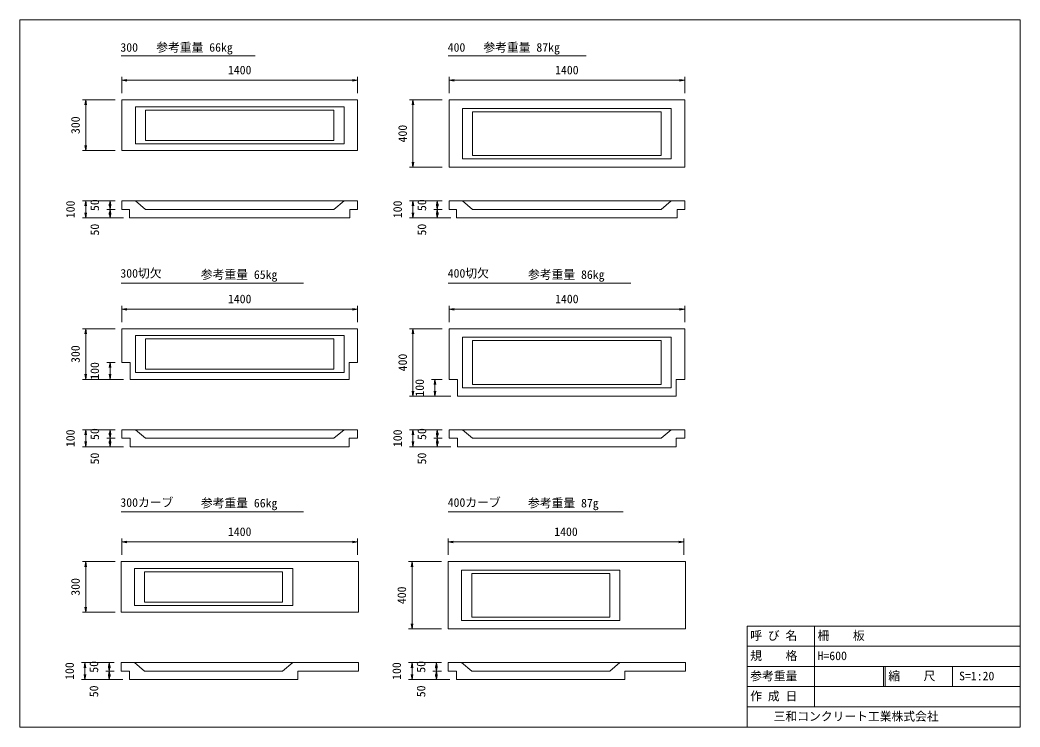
# Model space of a CAD drawing. Units: millimetres, scale not verified. Extents: x 1970 to 31670, y 1381 to 22381.
import ezdxf
from ezdxf.enums import TextEntityAlignment as Align

# ---------------------------------------------------------------- set-up
doc = ezdxf.new("R2010")
doc.units = ezdxf.units.MM
doc.header["$LTSCALE"] = 40
for name, color, linetype, lineweight in [('D-MTR-FRAM（材料表図枠）', 3, 'Continuous', 18), ('D-STR-DIM（寸法）', 7, 'Continuous', 18), ('D-STR（構造物外形線）', 1, 'Continuous', 18), ('D-TTL(外枠）', 2, 'Continuous', 18)]:
    doc.layers.add(name, color=color, linetype=linetype, lineweight=lineweight)
doc.layers.add('D-TTL-TXT（文字）', color=7, linetype='Continuous')
doc.styles.add('ＭＳ ゴシック', font='')
doc.styles.get('ＭＳ ゴシック').set_extended_font_data('MS Gothic')

# ---------------------------------------------------------------- blocks, each defined once
blk = doc.blocks.new('-000-open_arrow')
at = {"color": 7, "linetype": 'Continuous', "lineweight": 18}
for p, q in [((-7.5, 1.25), (0, 0)), ((0, 0), (-7.5, -1.25))]:
    blk.add_line(p, q, dxfattribs=at)
at = {"color": 9, "linetype": 'Continuous', "lineweight": 18}
blk.add_line((0, 0), (-1, 0), dxfattribs=at)

msp = doc.modelspace()

# ---------------------------------------------------------------- linework, layer by layer
at = {"layer": 'D-MTR-FRAM（材料表図枠）'}
for p, q in [((4970.5, 21312.06), (8949.61, 21312.06)), ((14686.62, 21312.06), (18781.67, 21312.06)), ((4970.5, 14563.74), (10391.47, 14563.74)), ((14686.62, 14563.74), (20107.59, 14563.74)), ((4970.5, 7776.85), (10391.47, 7776.85)), ((14686.62, 7776.85), (19880.18, 7776.85))]:
    msp.add_line(p, q, dxfattribs=at)
at = {"layer": 'D-STR-DIM（寸法）'}
for p, q in [((4995.5, 20206.62), (4995.5, 20689.9)), ((5015.5, 20589.9), (11975.5, 20589.9)), ((11995.5, 20206.62), (11995.5, 20689.9)), ((14711.62, 20206.62), (14711.62, 20689.9)), ((14731.62, 20589.9), (21691.62, 20589.9)), ((21711.62, 20206.62), (21711.62, 20689.9)), ((4795.5, 20006.62), (3821.66, 20006.62)), ((3921.66, 19986.62), (3921.66, 18526.62)), ((14511.62, 20006.62), (13537.78, 20006.62)), ((13637.78, 19986.62), (13637.78, 18026.62)), ((4795.5, 18506.62), (3821.66, 18506.62)), ((14511.62, 18006.62), (13537.78, 18006.62)), ((4795.5, 17006.62), (3821.66, 17006.62)), ((3921.66, 16986.62), (3921.66, 16526.62)), ((4795.5, 17006.62), (4544.22, 17006.62)), ((4644.22, 16986.62), (4644.22, 16776.62)), ((14511.62, 17006.62), (13537.78, 17006.62)), ((13637.78, 16986.62), (13637.78, 16526.62)), ((14511.62, 17006.62), (14260.34, 17006.62)), ((14360.34, 16986.62), (14360.34, 16776.62)), ((4795.5, 16756.62), (4544.22, 16756.62)), ((4795.5, 16756.62), (4544.22, 16756.62)), ((4644.22, 16736.62), (4644.22, 16526.62)), ((14511.62, 16756.62), (14260.34, 16756.62)), ((14511.62, 16756.62), (14260.34, 16756.62)), ((14360.34, 16736.62), (14360.34, 16526.62)), ((4795.5, 16506.62), (3821.66, 16506.62)), ((5045.5, 16506.62), (4544.22, 16506.62)), ((14511.62, 16506.62), (13537.78, 16506.62)), ((14761.62, 16506.62), (14260.34, 16506.62)), ((4995.5, 13407.4), (4995.5, 13890.67)), ((5015.5, 13790.67), (11975.5, 13790.67)), ((11995.5, 13407.4), (11995.5, 13890.67)), ((14711.62, 13407.4), (14711.62, 13890.67)), ((14731.62, 13790.67), (21691.62, 13790.67)), ((21711.62, 13407.4), (21711.62, 13890.67)), ((4795.5, 13207.4), (3821.66, 13207.4)), ((3921.66, 13187.4), (3921.66, 11727.4)), ((14511.62, 13207.4), (13537.78, 13207.4)), ((13637.78, 13187.4), (13637.78, 11227.4)), ((4795.5, 12207.4), (4544.22, 12207.4)), ((4644.22, 12187.4), (4644.22, 11727.4)), ((4795.5, 11707.4), (3821.66, 11707.4)), ((5045.5, 11707.4), (4544.22, 11707.4)), ((14511.62, 11707.4), (14194.41, 11707.4)), ((14294.41, 11687.4), (14294.41, 11227.4)), ((14761.62, 11207.4), (13537.78, 11207.4)), ((14511.62, 11207.4), (14194.41, 11207.4)), ((4795.5, 10207.4), (3821.66, 10207.4)), ((3921.66, 10187.4), (3921.66, 9727.4)), ((4795.5, 10207.4), (4544.22, 10207.4)), ((4644.22, 10187.4), (4644.22, 9977.4)), ((14511.62, 10207.4), (13537.78, 10207.4)), ((13637.78, 10187.4), (13637.78, 9727.4)), ((14511.62, 10207.4), (14260.34, 10207.4)), ((14360.34, 10187.4), (14360.34, 9977.4)), ((4795.5, 9957.4), (4544.22, 9957.4)), ((4795.5, 9957.4), (4544.22, 9957.4)), ((4644.22, 9937.4), (4644.22, 9727.4)), ((14511.62, 9957.4), (14260.34, 9957.4)), ((14511.62, 9957.4), (14260.34, 9957.4)), ((14360.34, 9937.4), (14360.34, 9727.4)), ((4795.5, 9707.4), (3821.66, 9707.4)), ((5045.5, 9707.4), (4544.22, 9707.4)), ((14511.62, 9707.4), (13537.78, 9707.4)), ((14761.62, 9707.4), (14260.34, 9707.4)), ((4995.5, 6493.23), (4995.5, 6976.51)), ((5015.5, 6876.51), (11975.5, 6876.51)), ((11995.5, 6493.23), (11995.5, 6976.51)), ((14686.62, 6493.23), (14686.62, 6976.51)), ((14706.62, 6876.51), (21666.62, 6876.51)), ((21686.62, 6493.23), (21686.62, 6976.51)), ((4795.5, 6293.23), (3821.66, 6293.23)), ((3921.66, 6273.23), (3921.66, 4813.23)), ((14486.62, 6293.23), (13512.78, 6293.23)), ((13612.78, 6273.23), (13612.78, 4313.23)), ((4795.5, 4793.23), (3821.66, 4793.23)), ((14486.62, 4293.23), (13512.78, 4293.23)), ((4770.5, 3293.23), (3796.66, 3293.23)), ((3896.66, 3273.23), (3896.66, 2813.23)), ((4770.5, 3293.23), (4519.22, 3293.23)), ((4619.22, 3273.23), (4619.22, 3063.23)), ((14486.62, 3293.23), (13512.78, 3293.23)), ((13612.78, 3273.23), (13612.78, 2813.23)), ((14486.62, 3293.23), (14235.34, 3293.23)), ((14335.34, 3273.23), (14335.34, 3063.23)), ((4770.5, 3043.23), (4519.22, 3043.23)), ((4770.5, 3043.23), (4519.22, 3043.23)), ((4619.22, 3023.23), (4619.22, 2813.23)), ((14486.62, 3043.23), (14235.34, 3043.23)), ((14486.62, 3043.23), (14235.34, 3043.23)), ((14335.34, 3023.23), (14335.34, 2813.23)), ((4770.5, 2793.23), (3796.66, 2793.23)), ((5020.5, 2793.23), (4519.22, 2793.23)), ((14486.62, 2793.23), (13512.78, 2793.23)), ((14736.62, 2793.23), (14235.34, 2793.23))]:
    msp.add_line(p, q, dxfattribs=at)
at = {"layer": 'D-STR（構造物外形線）'}
for p, q in [((4995.5, 20006.62), (4995.5, 18506.62)), ((11995.5, 20006.62), (4995.5, 20006.62)), ((11995.5, 18506.62), (11995.5, 20006.62)), ((14711.62, 20006.62), (14711.62, 18006.62)), ((21711.62, 20006.62), (14711.62, 20006.62)), ((21711.62, 18006.62), (21711.62, 20006.62)), ((4995.5, 18506.62), (11995.5, 18506.62)), ((14711.62, 18006.62), (21711.62, 18006.62)), ((11995.5, 17006.62), (4995.5, 17006.62)), ((4995.5, 17006.62), (4995.5, 16756.62)), ((11995.5, 16756.62), (11995.5, 17006.62)), ((21711.62, 17006.62), (14711.62, 17006.62)), ((14711.62, 17006.62), (14711.62, 16756.62)), ((21711.62, 16756.62), (21711.62, 17006.62)), ((4995.5, 16756.62), (5220.5, 16756.62)), ((5220.5, 16756.62), (5220.5, 16506.62)), ((11770.5, 16506.62), (11770.5, 16756.62)), ((11770.5, 16756.62), (11995.5, 16756.62)), ((14711.62, 16756.62), (14936.62, 16756.62)), ((14936.62, 16756.62), (14936.62, 16506.62)), ((21486.62, 16506.62), (21486.62, 16756.62)), ((21486.62, 16756.62), (21711.62, 16756.62)), ((5220.5, 16506.62), (11770.5, 16506.62)), ((14936.62, 16506.62), (21486.62, 16506.62)), ((4995.5, 13207.4), (4995.5, 12207.4)), ((11995.5, 13207.4), (4995.5, 13207.4)), ((11995.5, 12207.4), (11995.5, 13207.4)), ((14711.62, 13207.4), (14711.62, 11707.4)), ((21711.62, 13207.4), (14711.62, 13207.4)), ((21711.62, 11707.4), (21711.62, 13207.4)), ((4995.5, 12207.4), (5245.5, 12207.4)), ((5245.5, 12207.4), (5245.5, 11707.4)), ((11745.5, 11707.4), (11745.5, 12207.4)), ((11745.5, 12207.4), (11995.5, 12207.4)), ((5245.5, 11707.4), (11745.5, 11707.4)), ((14711.62, 11707.4), (14961.62, 11707.4)), ((14961.62, 11707.4), (14961.62, 11207.4)), ((21461.62, 11207.4), (21461.62, 11707.4)), ((21461.62, 11707.4), (21711.62, 11707.4)), ((14961.62, 11207.4), (21461.62, 11207.4)), ((11995.5, 10207.4), (4995.5, 10207.4)), ((4995.5, 10207.4), (4995.5, 9957.4)), ((11995.5, 9957.4), (11995.5, 10207.4)), ((21711.62, 10207.4), (14711.62, 10207.4)), ((14711.62, 10207.4), (14711.62, 9957.4)), ((21711.62, 9957.4), (21711.62, 10207.4)), ((4995.5, 9957.4), (5245.5, 9957.4)), ((5245.5, 9957.4), (5245.5, 9707.4)), ((11745.5, 9957.4), (11995.5, 9957.4)), ((11745.5, 9707.4), (11745.5, 9957.4)), ((14711.62, 9957.4), (14961.62, 9957.4)), ((14961.62, 9957.4), (14961.62, 9707.4)), ((21461.62, 9957.4), (21711.62, 9957.4)), ((21461.62, 9707.4), (21461.62, 9957.4)), ((5245.5, 9707.4), (11745.5, 9707.4)), ((14961.62, 9707.4), (21461.62, 9707.4)), ((4970.5, 6293.23), (4970.5, 4793.23)), ((12020.5, 6293.23), (4970.5, 6293.23)), ((12020.5, 4793.23), (12020.5, 6293.23)), ((14686.62, 6293.23), (14686.62, 4293.23)), ((21736.62, 6293.23), (14686.62, 6293.23)), ((21736.62, 4293.23), (21736.62, 6293.23)), ((4970.5, 4793.23), (12020.5, 4793.23)), ((14686.62, 4293.23), (21736.62, 4293.23)), ((12020.5, 3293.23), (4970.5, 3293.23)), ((4970.5, 3293.23), (4970.5, 3043.23)), ((12020.5, 3043.23), (12020.5, 3293.23)), ((21736.62, 3293.23), (14686.62, 3293.23)), ((14686.62, 3293.23), (14686.62, 3043.23)), ((21736.62, 3043.23), (21736.62, 3293.23)), ((4970.5, 3043.23), (5220.5, 3043.23)), ((5220.5, 3043.23), (5220.5, 2793.23)), ((10220.5, 3043.23), (12020.5, 3043.23)), ((10220.5, 2793.23), (10220.5, 3043.23)), ((14686.62, 3043.23), (14936.62, 3043.23)), ((14936.62, 3043.23), (14936.62, 2793.23)), ((19936.62, 3043.23), (21736.62, 3043.23)), ((19936.62, 2793.23), (19936.62, 3043.23)), ((5220.5, 2793.23), (10220.5, 2793.23)), ((14936.62, 2793.23), (19936.62, 2793.23))]:
    msp.add_line(p, q, dxfattribs=at)
at = {"layer": 'D-STR（構造物外形線）', "color": 7}
for p, q in [((5395.5, 19806.62), (5395.5, 18706.62)), ((11595.5, 19806.62), (5395.5, 19806.62)), ((5695.5, 19706.62), (5695.5, 18806.62)), ((11295.5, 19706.62), (5695.5, 19706.62)), ((11295.5, 18806.62), (11295.5, 19706.62)), ((11595.5, 18706.62), (11595.5, 19806.62)), ((15111.62, 19756.62), (15111.62, 18256.62)), ((21311.62, 19756.62), (15111.62, 19756.62)), ((15411.62, 19656.62), (15411.62, 18356.62)), ((21011.62, 19656.62), (15411.62, 19656.62)), ((21011.62, 18356.62), (21011.62, 19656.62)), ((21311.62, 18256.62), (21311.62, 19756.62)), ((5695.5, 18806.62), (11295.5, 18806.62)), ((5395.5, 18706.62), (11595.5, 18706.62)), ((15111.62, 18256.62), (21311.62, 18256.62)), ((15411.62, 18356.62), (21011.62, 18356.62)), ((5395.5, 17006.62), (5695.5, 16756.62)), ((11295.5, 16756.62), (11595.5, 17006.62)), ((15111.62, 17006.62), (15411.62, 16756.62)), ((21011.62, 16756.62), (21311.62, 17006.62)), ((5695.5, 16756.62), (11295.5, 16756.62)), ((15411.62, 16756.62), (21011.62, 16756.62)), ((5395.5, 13007.4), (5395.5, 11907.4)), ((11595.5, 13007.4), (5395.5, 13007.4)), ((5695.5, 12907.4), (5695.5, 12007.4)), ((11295.5, 12907.4), (5695.5, 12907.4)), ((11295.5, 12007.4), (11295.5, 12907.4)), ((11595.5, 11907.4), (11595.5, 13007.4)), ((15111.62, 12957.4), (15111.62, 11457.4)), ((21311.62, 12957.4), (15111.62, 12957.4)), ((15411.62, 12857.4), (15411.62, 11557.4)), ((21011.62, 12857.4), (15411.62, 12857.4)), ((21011.62, 11557.4), (21011.62, 12857.4)), ((21311.62, 11457.4), (21311.62, 12957.4)), ((5395.5, 11907.4), (11595.5, 11907.4)), ((5695.5, 12007.4), (11295.5, 12007.4)), ((15111.62, 11457.4), (21311.62, 11457.4)), ((15411.62, 11557.4), (21011.62, 11557.4)), ((5395.5, 10207.4), (5695.5, 9957.4)), ((11295.5, 9957.4), (11595.5, 10207.4)), ((15111.62, 10207.4), (15411.62, 9957.4)), ((21011.62, 9957.4), (21311.62, 10207.4)), ((5695.5, 9957.4), (11295.5, 9957.4)), ((15411.62, 9957.4), (21011.62, 9957.4)), ((5370.5, 6093.23), (5370.5, 4993.23)), ((10070.5, 6093.23), (5370.5, 6093.23)), ((5670.5, 5993.23), (5670.5, 5093.23)), ((9770.5, 5993.23), (5670.5, 5993.23)), ((9770.5, 5093.23), (9770.5, 5993.23)), ((10070.5, 4993.23), (10070.5, 6093.23)), ((15086.62, 6043.23), (15086.62, 4543.23)), ((19786.62, 6043.23), (15086.62, 6043.23)), ((15386.62, 5943.23), (15386.62, 4643.23)), ((19486.62, 5943.23), (15386.62, 5943.23)), ((19486.62, 4643.23), (19486.62, 5943.23)), ((19786.62, 4543.23), (19786.62, 6043.23)), ((5670.5, 5093.23), (9770.5, 5093.23)), ((5370.5, 4993.23), (10070.5, 4993.23)), ((15086.62, 4543.23), (19786.62, 4543.23)), ((15386.62, 4643.23), (19486.62, 4643.23)), ((5370.5, 3293.23), (5670.5, 3043.23)), ((9770.5, 3043.23), (10070.5, 3293.23)), ((15086.62, 3293.23), (15386.62, 3043.23)), ((19486.62, 3043.23), (19786.62, 3293.23)), ((5670.5, 3043.23), (9770.5, 3043.23)), ((15386.62, 3043.23), (19486.62, 3043.23))]:
    msp.add_line(p, q, dxfattribs=at)
at = {"layer": 'D-TTL(外枠）'}
for p, q in [((1969.83, 22380.96), (31669.83, 22380.96)), ((1969.83, 1380.96), (1969.83, 22380.96)), ((31669.83, 1380.96), (31669.83, 22380.96)), ((23569.83, 4380.96), (23569.83, 1380.96)), ((23569.83, 4380.96), (31669.83, 4380.96)), ((25569.83, 4380.96), (25569.83, 1980.96)), ((23569.83, 3780.96), (31669.83, 3780.96)), ((23569.83, 3180.96), (31669.83, 3180.96)), ((27619.83, 3180.96), (27619.83, 2580.96)), ((27669.83, 3180.96), (27669.83, 2580.96)), ((29669.83, 3180.96), (29669.83, 2580.96)), ((23568.89, 2580.96), (31669.83, 2580.96)), ((23569.83, 1980.96), (31669.83, 1980.96)), ((31669.83, 1380.96), (1969.83, 1380.96)), ((1969.83, 1380.96), (31669.83, 1380.96))]:
    msp.add_line(p, q, dxfattribs=at)

# ---------------------------------------------------------------- block references
at = {"layer": 'D-STR-DIM（寸法）', "xscale": 20, "yscale": 20}
for p, rotation in [((4995.5, 20589.9), 180), ((14711.62, 20589.9), 180), ((3921.66, 20006.62), 90), ((13637.78, 20006.62), 90), ((3921.66, 18506.62), 270), ((13637.78, 18006.62), 270), ((3921.66, 17006.62), 90), ((4644.22, 17006.62), 90), ((13637.78, 17006.62), 90), ((14360.34, 17006.62), 90), ((3921.66, 16506.62), 270), ((4644.22, 16756.62), 270), ((4644.22, 16756.62), 90), ((4644.22, 16506.62), 270), ((13637.78, 16506.62), 270), ((14360.34, 16756.62), 270), ((14360.34, 16756.62), 90), ((14360.34, 16506.62), 270), ((4995.5, 13790.67), 180), ((14711.62, 13790.67), 180), ((3921.66, 13207.4), 90), ((13637.78, 13207.4), 90), ((4644.22, 12207.4), 90), ((3921.66, 11707.4), 270), ((4644.22, 11707.4), 270), ((14294.41, 11707.4), 90), ((13637.78, 11207.4), 270), ((14294.41, 11207.4), 270), ((3921.66, 10207.4), 90), ((4644.22, 10207.4), 90), ((4644.22, 9957.4), 270), ((13637.78, 10207.4), 90), ((14360.34, 10207.4), 90), ((14360.34, 9957.4), 270), ((3921.66, 9707.4), 270), ((4644.22, 9957.4), 90), ((4644.22, 9707.4), 270), ((13637.78, 9707.4), 270), ((14360.34, 9957.4), 90), ((14360.34, 9707.4), 270), ((4995.5, 6876.51), 180), ((14686.62, 6876.51), 180), ((3921.66, 6293.23), 90), ((13612.78, 6293.23), 90), ((3921.66, 4793.23), 270), ((13612.78, 4293.23), 270), ((3896.66, 3293.23), 90), ((4619.22, 3293.23), 90), ((13612.78, 3293.23), 90), ((14335.34, 3293.23), 90), ((4619.22, 3043.23), 270), ((4619.22, 3043.23), 90), ((14335.34, 3043.23), 270), ((14335.34, 3043.23), 90), ((3896.66, 2793.23), 270), ((4619.22, 2793.23), 270), ((13612.78, 2793.23), 270), ((14335.34, 2793.23), 270)]:
    msp.add_blockref('-000-open_arrow', p, dxfattribs=dict(at, rotation=rotation))
for p in [(11995.5, 20589.9), (21711.62, 20589.9), (11995.5, 13790.67), (21711.62, 13790.67), (11995.5, 6876.51), (21686.62, 6876.51)]:
    msp.add_blockref('-000-open_arrow', p, dxfattribs=at)

# ---------------------------------------------------------------- texts
at = {"layer": 'D-STR-DIM（寸法）', "style": 'ＭＳ ゴシック'}
for s, p in [('300', (4950.96, 21362.06)), ('参考重量 66kg', (6015.95, 21362.06)), ('400', (14672.41, 21362.06)), ('参考重量 87kg', (15732.07, 21362.06)), ('1400', (8145.5, 20689.9)), ('1400', (17861.62, 20689.9)), ('300切欠', (4950.96, 14651.05)), ('参考重量 65kg', (7341.87, 14613.74)), ('400切欠', (14672.41, 14651.05)), ('参考重量 86kg', (17057.99, 14613.74)), ('1400', (8145.5, 13890.67)), ('1400', (17861.62, 13890.67)), ('300カーブ', (4950.96, 7844.61)), ('参考重量 66kg', (7341.87, 7826.85)), ('400カーブ', (14672.41, 7844.61)), ('参考重量 87g', (17057.99, 7826.85)), ('1400', (8145.5, 6976.51)), ('1400', (17836.62, 6976.51))]:
    msp.add_text(s, height=256.6, dxfattribs=at).set_placement(p, align=Align.BOTTOM_LEFT)
for s, p in [('300', (3821.66, 18994.12)), ('400', (13537.78, 18744.12)), ('100', (3671.66, 16494.12)), ('50', (4394.22, 16706.62)), ('100', (13387.78, 16494.12)), ('50', (14110.34, 16706.62)), ('50', (4394.22, 15979.41)), ('50', (14110.34, 15979.41)), ('300', (3821.66, 12194.9)), ('100', (4394.22, 11694.9)), ('400', (13537.78, 11944.9)), ('100', (14044.41, 11194.9)), ('100', (3671.66, 9694.9)), ('50', (4394.22, 9907.4)), ('100', (13387.78, 9694.9)), ('50', (14110.34, 9907.4)), ('50', (4394.22, 9180.19)), ('50', (14110.34, 9180.19)), ('300', (3821.66, 5280.73)), ('400', (13512.78, 5030.73)), ('100', (3646.66, 2780.73)), ('50', (4369.22, 2993.23)), ('100', (13362.78, 2780.73)), ('50', (14085.34, 2993.23)), ('50', (4369.22, 2266.03)), ('50', (14085.34, 2266.03))]:
    msp.add_text(s, height=256.6, rotation=90, dxfattribs=at).set_placement(p, align=Align.BOTTOM_LEFT)
at = {"layer": 'D-TTL-TXT（文字）', "style": 'ＭＳ ゴシック'}
for s, p in [('呼 び 名', (23657.29, 3890.43)), ('柵\u3000\u3000板', (25657.29, 3890.43)), ('規    格', (23657.29, 3290.43)), ('H=600', (25657.29, 3290.43)), ('参考重量', (23657.29, 2690.43)), ('縮\u3000  尺', (27757.29, 2690.43)), ('S=1:20', (29860.32, 2690.43)), ('作 成 日', (23657.29, 2090.43)), ('三和コンクリート工業株式会社', (24353.61, 1490.43))]:
    msp.add_text(s, height=256.6, dxfattribs=at).set_placement(p, align=Align.BOTTOM_LEFT)

doc.saveas('drawing.dxf')
